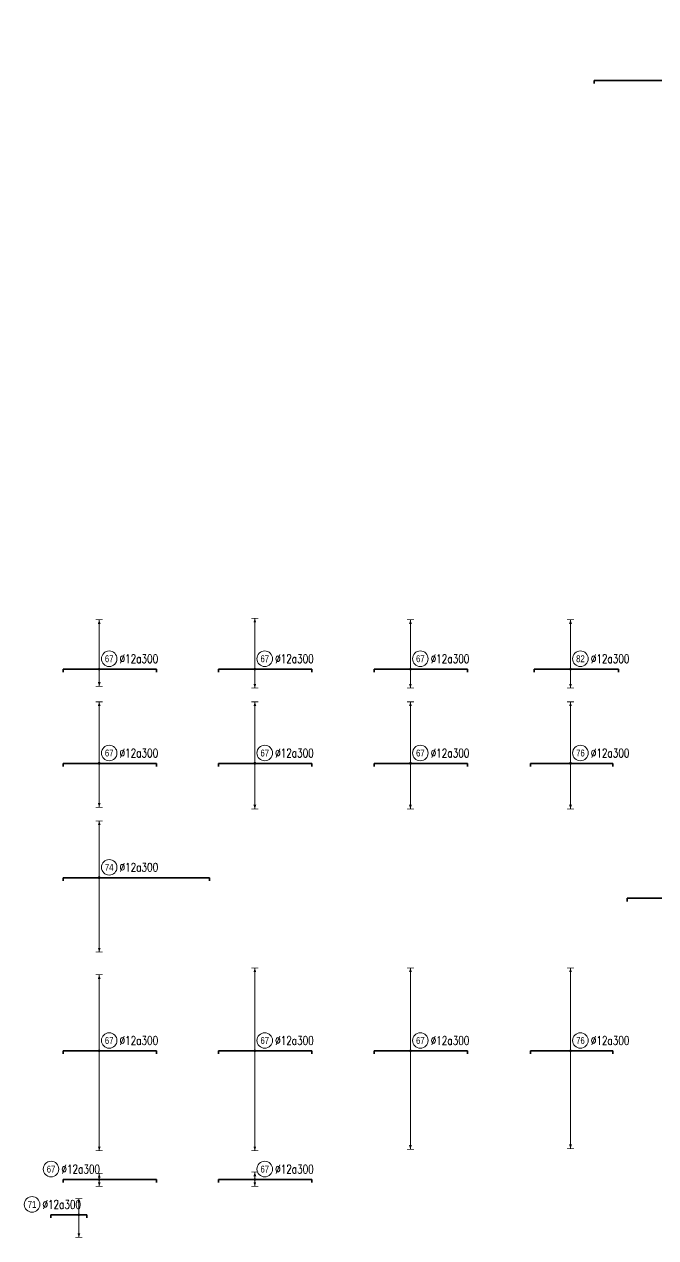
# Model space of a CAD drawing. Header units: millimetres. Extents: x -247377 to 927516, y -864259 to 155594.
# Drawn here: x 53377 to 89904, y -117820 to -47580 of the extents above; entities that cross this region are included whole.
import ezdxf
from ezdxf.enums import TextEntityAlignment as Align

# ---------------------------------------------------------------- set-up
doc = ezdxf.new("R2010")
doc.units = ezdxf.units.MM
doc.header["$MEASUREMENT"] = 0
for name, color, linetype, lineweight in [('NDC_S_DIM', 1, 'Continuous', 15), ('NDC_S_REBAR', 4, 'Continuous', 35), ('NDC_S_VN TEXT', 7, 'Continuous', 20)]:
    doc.layers.add(name, color=color, linetype=linetype, lineweight=lineweight)
doc.styles.add('ARIAL', font='arial.ttf', dxfattribs={"width": 0.8})
doc.styles.add('NDC_EN TXT', font='romans.shx', dxfattribs={"width": 0.8})

# ---------------------------------------------------------------- blocks, each defined once
blk = doc.blocks.new('*U111')
h = blk.add_hatch(color=6)
edge = h.paths.add_edge_path()
edge.add_arc((-5.03, 0), 0.3, 0, 360)
at = {"layer": 'NDC_S_DIM', "color": 8}
for q in [(-5.03, 16.13), (-5.03, -14.87)]:
    blk.add_line((-5.03, 0), q, dxfattribs=at)
for points in [[(-6.03, 16.13, 0.2, 0.2, 0), (-4.03, 16.13, 0, 0, 0)], [(-6.03, -14.87, 0.2, 0.2, 0), (-4.03, -14.87, 0, 0, 0)]]:
    blk.add_lwpolyline(points, format="xyseb", dxfattribs=at)
at = {"layer": 'NDC_S_DIM'}
blk.add_circle((-2.16, 3), 2.25, dxfattribs=at)
at = {"layer": 'NDC_S_DIM', "color": 6}
blk.add_circle((-5.03, 0), 0.3, dxfattribs=at)
at = {"layer": 'NDC_S_DIM', "color": 8}
for points in [[(-5.43, 14.93), (-5.03, 16.13), (-4.63, 14.93)], [(-5.43, -13.67), (-5.03, -14.87), (-4.63, -13.67)]]:
    blk.add_solid(points, dxfattribs=at)
at = {"layer": 'NDC_S_REBAR'}
for p, q in [((0, 0), (-29.11, 0)), ((-29.11, 0), (-29.11, -0.9)), ((0, 0), (12.29, 0)), ((12.29, 0), (12.29, -0.9)), ((-29.11, -0.9), (-29.11, -0.9)), ((12.29, -0.9), (12.29, -0.9))]:
    blk.add_line(p, q, dxfattribs=at)
at = {"layer": 'NDC_S_VN TEXT', "style": 'ARIAL', "width": 0.8}
blk.add_attdef('KHT', text='', height=2, dxfattribs=at).set_placement((-2.16, 3), align=Align.MIDDLE_CENTER)
at = {"layer": 'NDC_S_VN TEXT', "color": 3, "style": 'NDC_EN TXT', "width": 0.75}
blk.add_attdef('DKT', (0.84, 1.75), '', height=2.5, dxfattribs=at)
blk = doc.blocks.new('*U790')
h = blk.add_hatch(color=6)
edge = h.paths.add_edge_path()
edge.add_arc((-5.03, 0), 0.3, 0, 360)
at = {"layer": 'NDC_S_DIM', "color": 8}
for q in [(-5.03, 14.26), (-5.03, -4.98)]:
    blk.add_line((-5.03, 0), q, dxfattribs=at)
for points in [[(-6.03, 14.26, 0.2, 0.2, 0), (-4.03, 14.26, 0, 0, 0)], [(-6.03, -4.98, 0.2, 0.2, 0), (-4.03, -4.98, 0, 0, 0)]]:
    blk.add_lwpolyline(points, format="xyseb", dxfattribs=at)
at = {"layer": 'NDC_S_DIM'}
blk.add_circle((-2.16, 3), 2.25, dxfattribs=at)
at = {"layer": 'NDC_S_DIM', "color": 6}
blk.add_circle((-5.03, 0), 0.3, dxfattribs=at)
at = {"layer": 'NDC_S_DIM', "color": 8}
for points in [[(-5.43, 13.06), (-5.03, 14.26), (-4.63, 13.06)], [(-5.43, -3.78), (-5.03, -4.98), (-4.63, -3.78)]]:
    blk.add_solid(points, dxfattribs=at)
at = {"layer": 'NDC_S_REBAR'}
for p, q in [((0, 0), (-15.51, 0)), ((-15.51, 0), (-15.51, -0.9)), ((0, 0), (11.49, 0)), ((11.49, 0), (11.49, -0.9)), ((-15.51, -0.9), (-15.51, -0.9)), ((11.49, -0.9), (11.49, -0.9))]:
    blk.add_line(p, q, dxfattribs=at)
at = {"layer": 'NDC_S_VN TEXT', "style": 'ARIAL', "width": 0.8}
blk.add_attdef('KHT', text='', height=2, dxfattribs=at).set_placement((-2.16, 3), align=Align.MIDDLE_CENTER)
at = {"layer": 'NDC_S_VN TEXT', "color": 3, "style": 'NDC_EN TXT', "width": 0.75}
blk.add_attdef('DKT', (0.84, 1.75), '', height=2.5, dxfattribs=at)
blk = doc.blocks.new('*U789')
h = blk.add_hatch(color=6)
edge = h.paths.add_edge_path()
edge.add_arc((-5.03, 0), 0.3, 0, 360)
at = {"layer": 'NDC_S_DIM', "color": 8}
for q in [(-5.03, 14.72), (-5.03, -5.48)]:
    blk.add_line((-5.03, 0), q, dxfattribs=at)
for points in [[(-6.03, 14.72, 0.2, 0.2, 0), (-4.03, 14.72, 0, 0, 0)], [(-6.03, -5.48, 0.2, 0.2, 0), (-4.03, -5.48, 0, 0, 0)]]:
    blk.add_lwpolyline(points, format="xyseb", dxfattribs=at)
at = {"layer": 'NDC_S_DIM'}
blk.add_circle((-2.16, 3), 2.25, dxfattribs=at)
at = {"layer": 'NDC_S_DIM', "color": 6}
blk.add_circle((-5.03, 0), 0.3, dxfattribs=at)
at = {"layer": 'NDC_S_DIM', "color": 8}
for points in [[(-5.43, 13.52), (-5.03, 14.72), (-4.63, 13.52)], [(-5.43, -4.28), (-5.03, -5.48), (-4.63, -4.28)]]:
    blk.add_solid(points, dxfattribs=at)
at = {"layer": 'NDC_S_REBAR'}
for p, q in [((0, 0), (-15.51, 0)), ((-15.51, 0), (-15.51, -0.9)), ((0, 0), (11.49, 0)), ((11.49, 0), (11.49, -0.9)), ((-15.51, -0.9), (-15.51, -0.9)), ((11.49, -0.9), (11.49, -0.9))]:
    blk.add_line(p, q, dxfattribs=at)
at = {"layer": 'NDC_S_VN TEXT', "style": 'ARIAL', "width": 0.8}
blk.add_attdef('KHT', text='', height=2, dxfattribs=at).set_placement((-2.16, 3), align=Align.MIDDLE_CENTER)
at = {"layer": 'NDC_S_VN TEXT', "color": 3, "style": 'NDC_EN TXT', "width": 0.75}
blk.add_attdef('DKT', (0.84, 1.75), '', height=2.5, dxfattribs=at)
blk = doc.blocks.new('*U194')
h = blk.add_hatch(color=6)
edge = h.paths.add_edge_path()
edge.add_arc((-5.03, 0), 0.3, 0, 360)
at = {"layer": 'NDC_S_DIM', "color": 8}
for q in [(-5.03, 14.27), (-5.03, -5.48)]:
    blk.add_line((-5.03, 0), q, dxfattribs=at)
for points in [[(-6.03, 14.27, 0.2, 0.2, 0), (-4.03, 14.27, 0, 0, 0)], [(-6.03, -5.48, 0.2, 0.2, 0), (-4.03, -5.48, 0, 0, 0)]]:
    blk.add_lwpolyline(points, format="xyseb", dxfattribs=at)
at = {"layer": 'NDC_S_DIM'}
blk.add_circle((-2.16, 3), 2.25, dxfattribs=at)
at = {"layer": 'NDC_S_DIM', "color": 6}
blk.add_circle((-5.03, 0), 0.3, dxfattribs=at)
at = {"layer": 'NDC_S_DIM', "color": 8}
for points in [[(-5.43, 13.07), (-5.03, 14.27), (-4.63, 13.07)], [(-5.43, -4.28), (-5.03, -5.48), (-4.63, -4.28)]]:
    blk.add_solid(points, dxfattribs=at)
at = {"layer": 'NDC_S_REBAR'}
for p, q in [((0, 0), (-15.51, 0)), ((-15.51, 0), (-15.51, -0.9)), ((0, 0), (11.49, 0)), ((11.49, 0), (11.49, -0.9)), ((-15.51, -0.9), (-15.51, -0.9)), ((11.49, -0.9), (11.49, -0.9))]:
    blk.add_line(p, q, dxfattribs=at)
at = {"layer": 'NDC_S_VN TEXT', "style": 'ARIAL', "width": 0.8}
blk.add_attdef('KHT', text='', height=2, dxfattribs=at).set_placement((-2.16, 3), align=Align.MIDDLE_CENTER)
at = {"layer": 'NDC_S_VN TEXT', "color": 3, "style": 'NDC_EN TXT', "width": 0.75}
blk.add_attdef('DKT', (0.84, 1.75), '', height=2.5, dxfattribs=at)
blk = doc.blocks.new('*U193')
h = blk.add_hatch(color=6)
edge = h.paths.add_edge_path()
edge.add_arc((-5.03, 0), 0.3, 0, 360)
at = {"layer": 'NDC_S_DIM', "color": 8}
for q in [(-5.03, 14.27), (-5.03, -5.48)]:
    blk.add_line((-5.03, 0), q, dxfattribs=at)
for points in [[(-6.03, 14.27, 0.2, 0.2, 0), (-4.03, 14.27, 0, 0, 0)], [(-6.03, -5.48, 0.2, 0.2, 0), (-4.03, -5.48, 0, 0, 0)]]:
    blk.add_lwpolyline(points, format="xyseb", dxfattribs=at)
at = {"layer": 'NDC_S_DIM'}
blk.add_circle((-2.16, 3), 2.25, dxfattribs=at)
at = {"layer": 'NDC_S_DIM', "color": 6}
blk.add_circle((-5.03, 0), 0.3, dxfattribs=at)
at = {"layer": 'NDC_S_DIM', "color": 8}
for points in [[(-5.43, 13.07), (-5.03, 14.27), (-4.63, 13.07)], [(-5.43, -4.28), (-5.03, -5.48), (-4.63, -4.28)]]:
    blk.add_solid(points, dxfattribs=at)
at = {"layer": 'NDC_S_REBAR'}
for p, q in [((0, 0), (-15.51, 0)), ((-15.51, 0), (-15.51, -0.9)), ((0, 0), (8.81, 0)), ((8.81, 0), (8.81, -0.9)), ((-15.51, -0.9), (-15.51, -0.9)), ((8.81, -0.9), (8.81, -0.9))]:
    blk.add_line(p, q, dxfattribs=at)
at = {"layer": 'NDC_S_VN TEXT', "style": 'ARIAL', "width": 0.8}
blk.add_attdef('KHT', text='', height=2, dxfattribs=at).set_placement((-2.16, 3), align=Align.MIDDLE_CENTER)
at = {"layer": 'NDC_S_VN TEXT', "color": 3, "style": 'NDC_EN TXT', "width": 0.75}
blk.add_attdef('DKT', (0.84, 1.75), '', height=2.5, dxfattribs=at)
blk = doc.blocks.new('*U204')
h = blk.add_hatch(color=6)
edge = h.paths.add_edge_path()
edge.add_arc((-5.03, 0), 0.3, 0, 360)
at = {"layer": 'NDC_S_DIM', "color": 8}
for q in [(-5.03, 17.81), (-5.03, -12.69)]:
    blk.add_line((-5.03, 0), q, dxfattribs=at)
for points in [[(-6.03, 17.81, 0.2, 0.2, 0), (-4.03, 17.81, 0, 0, 0)], [(-6.03, -12.69, 0.2, 0.2, 0), (-4.03, -12.69, 0, 0, 0)]]:
    blk.add_lwpolyline(points, format="xyseb", dxfattribs=at)
at = {"layer": 'NDC_S_DIM'}
blk.add_circle((-2.16, 3), 2.25, dxfattribs=at)
at = {"layer": 'NDC_S_DIM', "color": 6}
blk.add_circle((-5.03, 0), 0.3, dxfattribs=at)
at = {"layer": 'NDC_S_DIM', "color": 8}
for points in [[(-5.43, 16.61), (-5.03, 17.81), (-4.63, 16.61)], [(-5.43, -11.49), (-5.03, -12.69), (-4.63, -11.49)]]:
    blk.add_solid(points, dxfattribs=at)
at = {"layer": 'NDC_S_REBAR'}
for p, q in [((0, 0), (-15.51, 0)), ((-15.51, 0), (-15.51, -0.9)), ((0, 0), (11.49, 0)), ((11.49, 0), (11.49, -0.9)), ((-15.51, -0.9), (-15.51, -0.9)), ((11.49, -0.9), (11.49, -0.9))]:
    blk.add_line(p, q, dxfattribs=at)
at = {"layer": 'NDC_S_VN TEXT', "style": 'ARIAL', "width": 0.8}
blk.add_attdef('KHT', text='', height=2, dxfattribs=at).set_placement((-2.16, 3), align=Align.MIDDLE_CENTER)
at = {"layer": 'NDC_S_VN TEXT', "color": 3, "style": 'NDC_EN TXT', "width": 0.75}
blk.add_attdef('DKT', (0.84, 1.75), '', height=2.5, dxfattribs=at)
blk = doc.blocks.new('*U207')
h = blk.add_hatch(color=6)
edge = h.paths.add_edge_path()
edge.add_arc((-5.03, 0), 0.3, 0, 360)
at = {"layer": 'NDC_S_DIM', "color": 8}
for q in [(-5.03, 17.81), (-5.03, -13.18)]:
    blk.add_line((-5.03, 0), q, dxfattribs=at)
for points in [[(-6.03, 17.81, 0.2, 0.2, 0), (-4.03, 17.81, 0, 0, 0)], [(-6.03, -13.18, 0.2, 0.2, 0), (-4.03, -13.18, 0, 0, 0)]]:
    blk.add_lwpolyline(points, format="xyseb", dxfattribs=at)
at = {"layer": 'NDC_S_DIM'}
blk.add_circle((-2.16, 3), 2.25, dxfattribs=at)
at = {"layer": 'NDC_S_DIM', "color": 6}
blk.add_circle((-5.03, 0), 0.3, dxfattribs=at)
at = {"layer": 'NDC_S_DIM', "color": 8}
for points in [[(-5.43, 16.61), (-5.03, 17.81), (-4.63, 16.61)], [(-5.43, -11.98), (-5.03, -13.18), (-4.63, -11.98)]]:
    blk.add_solid(points, dxfattribs=at)
at = {"layer": 'NDC_S_REBAR'}
for p, q in [((0, 0), (-15.51, 0)), ((-15.51, 0), (-15.51, -0.9)), ((0, 0), (11.49, 0)), ((11.49, 0), (11.49, -0.9)), ((-15.51, -0.9), (-15.51, -0.9)), ((11.49, -0.9), (11.49, -0.9))]:
    blk.add_line(p, q, dxfattribs=at)
at = {"layer": 'NDC_S_VN TEXT', "style": 'ARIAL', "width": 0.8}
blk.add_attdef('KHT', text='', height=2, dxfattribs=at).set_placement((-2.16, 3), align=Align.MIDDLE_CENTER)
at = {"layer": 'NDC_S_VN TEXT', "color": 3, "style": 'NDC_EN TXT', "width": 0.75}
blk.add_attdef('DKT', (0.84, 1.75), '', height=2.5, dxfattribs=at)
blk = doc.blocks.new('*U206')
h = blk.add_hatch(color=6)
edge = h.paths.add_edge_path()
edge.add_arc((-5.03, 0), 0.3, 0, 360)
at = {"layer": 'NDC_S_DIM', "color": 8}
for q in [(-5.03, 17.81), (-5.03, -13.19)]:
    blk.add_line((-5.03, 0), q, dxfattribs=at)
for points in [[(-6.03, 17.81, 0.2, 0.2, 0), (-4.03, 17.81, 0, 0, 0)], [(-6.03, -13.19, 0.2, 0.2, 0), (-4.03, -13.19, 0, 0, 0)]]:
    blk.add_lwpolyline(points, format="xyseb", dxfattribs=at)
at = {"layer": 'NDC_S_DIM'}
blk.add_circle((-2.16, 3), 2.25, dxfattribs=at)
at = {"layer": 'NDC_S_DIM', "color": 6}
blk.add_circle((-5.03, 0), 0.3, dxfattribs=at)
at = {"layer": 'NDC_S_DIM', "color": 8}
for points in [[(-5.43, 16.61), (-5.03, 17.81), (-4.63, 16.61)], [(-5.43, -11.99), (-5.03, -13.19), (-4.63, -11.99)]]:
    blk.add_solid(points, dxfattribs=at)
at = {"layer": 'NDC_S_REBAR'}
for p, q in [((0, 0), (-15.51, 0)), ((-15.51, 0), (-15.51, -0.9)), ((0, 0), (11.49, 0)), ((11.49, 0), (11.49, -0.9)), ((-15.51, -0.9), (-15.51, -0.9)), ((11.49, -0.9), (11.49, -0.9))]:
    blk.add_line(p, q, dxfattribs=at)
at = {"layer": 'NDC_S_VN TEXT', "style": 'ARIAL', "width": 0.8}
blk.add_attdef('KHT', text='', height=2, dxfattribs=at).set_placement((-2.16, 3), align=Align.MIDDLE_CENTER)
at = {"layer": 'NDC_S_VN TEXT', "color": 3, "style": 'NDC_EN TXT', "width": 0.75}
blk.add_attdef('DKT', (0.84, 1.75), '', height=2.5, dxfattribs=at)
blk = doc.blocks.new('*U205')
h = blk.add_hatch(color=6)
edge = h.paths.add_edge_path()
edge.add_arc((-5.03, 0), 0.3, 0, 360)
at = {"layer": 'NDC_S_DIM', "color": 8}
for q in [(-5.03, 17.81), (-5.03, -13.19)]:
    blk.add_line((-5.03, 0), q, dxfattribs=at)
for points in [[(-6.03, 17.81, 0.2, 0.2, 0), (-4.03, 17.81, 0, 0, 0)], [(-6.03, -13.19, 0.2, 0.2, 0), (-4.03, -13.19, 0, 0, 0)]]:
    blk.add_lwpolyline(points, format="xyseb", dxfattribs=at)
at = {"layer": 'NDC_S_DIM'}
blk.add_circle((-2.16, 3), 2.25, dxfattribs=at)
at = {"layer": 'NDC_S_DIM', "color": 6}
blk.add_circle((-5.03, 0), 0.3, dxfattribs=at)
at = {"layer": 'NDC_S_DIM', "color": 8}
for points in [[(-5.43, 16.61), (-5.03, 17.81), (-4.63, 16.61)], [(-5.43, -11.99), (-5.03, -13.19), (-4.63, -11.99)]]:
    blk.add_solid(points, dxfattribs=at)
at = {"layer": 'NDC_S_REBAR'}
for p, q in [((0, 0), (-16.56, 0)), ((-16.56, 0), (-16.56, -0.9)), ((0, 0), (7.19, 0)), ((7.19, 0), (7.19, -0.9)), ((-16.56, -0.9), (-16.56, -0.9)), ((7.19, -0.9), (7.19, -0.9))]:
    blk.add_line(p, q, dxfattribs=at)
at = {"layer": 'NDC_S_VN TEXT', "style": 'ARIAL', "width": 0.8}
blk.add_attdef('KHT', text='', height=2, dxfattribs=at).set_placement((-2.16, 3), align=Align.MIDDLE_CENTER)
at = {"layer": 'NDC_S_VN TEXT', "color": 3, "style": 'NDC_EN TXT', "width": 0.75}
blk.add_attdef('DKT', (0.84, 1.75), '', height=2.5, dxfattribs=at)
blk = doc.blocks.new('*U216')
h = blk.add_hatch(color=6)
edge = h.paths.add_edge_path()
edge.add_arc((-5.03, 0), 0.3, 0, 360)
at = {"layer": 'NDC_S_DIM', "color": 8}
for q in [(-5.03, 16.4), (-5.03, -21.52)]:
    blk.add_line((-5.03, 0), q, dxfattribs=at)
for points in [[(-6.03, 16.4, 0.2, 0.2, 0), (-4.03, 16.4, 0, 0, 0)], [(-6.03, -21.52, 0.2, 0.2, 0), (-4.03, -21.52, 0, 0, 0)]]:
    blk.add_lwpolyline(points, format="xyseb", dxfattribs=at)
at = {"layer": 'NDC_S_DIM'}
blk.add_circle((-2.16, 3), 2.25, dxfattribs=at)
at = {"layer": 'NDC_S_DIM', "color": 6}
blk.add_circle((-5.03, 0), 0.3, dxfattribs=at)
at = {"layer": 'NDC_S_DIM', "color": 8}
for points in [[(-5.43, 15.2), (-5.03, 16.4), (-4.63, 15.2)], [(-5.43, -20.32), (-5.03, -21.52), (-4.63, -20.32)]]:
    blk.add_solid(points, dxfattribs=at)
at = {"layer": 'NDC_S_REBAR'}
for p, q in [((0, 0), (-15.51, 0)), ((-15.51, 0), (-15.51, -0.9)), ((0, 0), (26.84, 0)), ((26.84, 0), (26.84, -0.9)), ((-15.51, -0.9), (-15.51, -0.9)), ((26.84, -0.9), (26.84, -0.9))]:
    blk.add_line(p, q, dxfattribs=at)
at = {"layer": 'NDC_S_VN TEXT', "style": 'ARIAL', "width": 0.8}
blk.add_attdef('KHT', text='', height=2, dxfattribs=at).set_placement((-2.16, 3), align=Align.MIDDLE_CENTER)
at = {"layer": 'NDC_S_VN TEXT', "color": 3, "style": 'NDC_EN TXT', "width": 0.75}
blk.add_attdef('DKT', (0.84, 1.75), '', height=2.5, dxfattribs=at)
blk = doc.blocks.new('*U225')
h = blk.add_hatch(color=6)
edge = h.paths.add_edge_path()
edge.add_arc((-5.03, 0), 0.3, 0, 360)
at = {"layer": 'NDC_S_DIM', "color": 8}
for q in [(-5.03, 22.02), (-5.03, -28.88)]:
    blk.add_line((-5.03, 0), q, dxfattribs=at)
for points in [[(-6.03, 22.02, 0.2, 0.2, 0), (-4.03, 22.02, 0, 0, 0)], [(-6.03, -28.88, 0.2, 0.2, 0), (-4.03, -28.88, 0, 0, 0)]]:
    blk.add_lwpolyline(points, format="xyseb", dxfattribs=at)
at = {"layer": 'NDC_S_DIM'}
blk.add_circle((-2.16, 3), 2.25, dxfattribs=at)
at = {"layer": 'NDC_S_DIM', "color": 6}
blk.add_circle((-5.03, 0), 0.3, dxfattribs=at)
at = {"layer": 'NDC_S_DIM', "color": 8}
for points in [[(-5.43, 20.82), (-5.03, 22.02), (-4.63, 20.82)], [(-5.43, -27.68), (-5.03, -28.88), (-4.63, -27.68)]]:
    blk.add_solid(points, dxfattribs=at)
at = {"layer": 'NDC_S_REBAR'}
for p, q in [((0, 0), (-15.51, 0)), ((-15.51, 0), (-15.51, -0.9)), ((0, 0), (11.49, 0)), ((11.49, 0), (11.49, -0.9)), ((-15.51, -0.9), (-15.51, -0.9)), ((11.49, -0.9), (11.49, -0.9))]:
    blk.add_line(p, q, dxfattribs=at)
at = {"layer": 'NDC_S_VN TEXT', "style": 'ARIAL', "width": 0.8}
blk.add_attdef('KHT', text='', height=2, dxfattribs=at).set_placement((-2.16, 3), align=Align.MIDDLE_CENTER)
at = {"layer": 'NDC_S_VN TEXT', "color": 3, "style": 'NDC_EN TXT', "width": 0.75}
blk.add_attdef('DKT', (0.84, 1.75), '', height=2.5, dxfattribs=at)
blk = doc.blocks.new('*U226')
h = blk.add_hatch(color=6)
edge = h.paths.add_edge_path()
edge.add_arc((-5.03, 0), 0.3, 0, 360)
at = {"layer": 'NDC_S_DIM', "color": 8}
for q in [(-5.03, 24.02), (-5.03, -28.88)]:
    blk.add_line((-5.03, 0), q, dxfattribs=at)
for points in [[(-6.03, 24.02, 0.2, 0.2, 0), (-4.03, 24.02, 0, 0, 0)], [(-6.03, -28.88, 0.2, 0.2, 0), (-4.03, -28.88, 0, 0, 0)]]:
    blk.add_lwpolyline(points, format="xyseb", dxfattribs=at)
at = {"layer": 'NDC_S_DIM'}
blk.add_circle((-2.16, 3), 2.25, dxfattribs=at)
at = {"layer": 'NDC_S_DIM', "color": 6}
blk.add_circle((-5.03, 0), 0.3, dxfattribs=at)
at = {"layer": 'NDC_S_DIM', "color": 8}
for points in [[(-5.43, 22.82), (-5.03, 24.02), (-4.63, 22.82)], [(-5.43, -27.68), (-5.03, -28.88), (-4.63, -27.68)]]:
    blk.add_solid(points, dxfattribs=at)
at = {"layer": 'NDC_S_REBAR'}
for p, q in [((0, 0), (-15.51, 0)), ((-15.51, 0), (-15.51, -0.9)), ((0, 0), (11.49, 0)), ((11.49, 0), (11.49, -0.9)), ((-15.51, -0.9), (-15.51, -0.9)), ((11.49, -0.9), (11.49, -0.9))]:
    blk.add_line(p, q, dxfattribs=at)
at = {"layer": 'NDC_S_VN TEXT', "style": 'ARIAL', "width": 0.8}
blk.add_attdef('KHT', text='', height=2, dxfattribs=at).set_placement((-2.16, 3), align=Align.MIDDLE_CENTER)
at = {"layer": 'NDC_S_VN TEXT', "color": 3, "style": 'NDC_EN TXT', "width": 0.75}
blk.add_attdef('DKT', (0.84, 1.75), '', height=2.5, dxfattribs=at)
blk = doc.blocks.new('*U227')
h = blk.add_hatch(color=6)
edge = h.paths.add_edge_path()
edge.add_arc((-5.03, 0), 0.3, 0, 360)
at = {"layer": 'NDC_S_DIM', "color": 8}
for q in [(-5.03, 24.02), (-5.03, -28.48)]:
    blk.add_line((-5.03, 0), q, dxfattribs=at)
for points in [[(-6.03, 24.02, 0.2, 0.2, 0), (-4.03, 24.02, 0, 0, 0)], [(-6.03, -28.48, 0.2, 0.2, 0), (-4.03, -28.48, 0, 0, 0)]]:
    blk.add_lwpolyline(points, format="xyseb", dxfattribs=at)
at = {"layer": 'NDC_S_DIM'}
blk.add_circle((-2.16, 3), 2.25, dxfattribs=at)
at = {"layer": 'NDC_S_DIM', "color": 6}
blk.add_circle((-5.03, 0), 0.3, dxfattribs=at)
at = {"layer": 'NDC_S_DIM', "color": 8}
for points in [[(-5.43, 22.82), (-5.03, 24.02), (-4.63, 22.82)], [(-5.43, -27.28), (-5.03, -28.48), (-4.63, -27.28)]]:
    blk.add_solid(points, dxfattribs=at)
at = {"layer": 'NDC_S_REBAR'}
for p, q in [((0, 0), (-15.51, 0)), ((-15.51, 0), (-15.51, -0.9)), ((0, 0), (11.49, 0)), ((11.49, 0), (11.49, -0.9)), ((-15.51, -0.9), (-15.51, -0.9)), ((11.49, -0.9), (11.49, -0.9))]:
    blk.add_line(p, q, dxfattribs=at)
at = {"layer": 'NDC_S_VN TEXT', "style": 'ARIAL', "width": 0.8}
blk.add_attdef('KHT', text='', height=2, dxfattribs=at).set_placement((-2.16, 3), align=Align.MIDDLE_CENTER)
at = {"layer": 'NDC_S_VN TEXT', "color": 3, "style": 'NDC_EN TXT', "width": 0.75}
blk.add_attdef('DKT', (0.84, 1.75), '', height=2.5, dxfattribs=at)
blk = doc.blocks.new('*U228')
h = blk.add_hatch(color=6)
edge = h.paths.add_edge_path()
edge.add_arc((-5.03, 0), 0.3, 0, 360)
at = {"layer": 'NDC_S_DIM', "color": 8}
for q in [(-5.03, 24.02), (-5.03, -28.28)]:
    blk.add_line((-5.03, 0), q, dxfattribs=at)
for points in [[(-6.03, 24.02, 0.2, 0.2, 0), (-4.03, 24.02, 0, 0, 0)], [(-6.03, -28.28, 0.2, 0.2, 0), (-4.03, -28.28, 0, 0, 0)]]:
    blk.add_lwpolyline(points, format="xyseb", dxfattribs=at)
at = {"layer": 'NDC_S_DIM'}
blk.add_circle((-2.16, 3), 2.25, dxfattribs=at)
at = {"layer": 'NDC_S_DIM', "color": 6}
blk.add_circle((-5.03, 0), 0.3, dxfattribs=at)
at = {"layer": 'NDC_S_DIM', "color": 8}
for points in [[(-5.43, 22.82), (-5.03, 24.02), (-4.63, 22.82)], [(-5.43, -27.08), (-5.03, -28.28), (-4.63, -27.08)]]:
    blk.add_solid(points, dxfattribs=at)
at = {"layer": 'NDC_S_REBAR'}
for p, q in [((0, 0), (-16.56, 0)), ((-16.56, 0), (-16.56, -0.9)), ((0, 0), (7.19, 0)), ((7.19, 0), (7.19, -0.9)), ((-16.56, -0.9), (-16.56, -0.9)), ((7.19, -0.9), (7.19, -0.9))]:
    blk.add_line(p, q, dxfattribs=at)
at = {"layer": 'NDC_S_VN TEXT', "style": 'ARIAL', "width": 0.8}
blk.add_attdef('KHT', text='', height=2, dxfattribs=at).set_placement((-2.16, 3), align=Align.MIDDLE_CENTER)
at = {"layer": 'NDC_S_VN TEXT', "color": 3, "style": 'NDC_EN TXT', "width": 0.75}
blk.add_attdef('DKT', (0.84, 1.75), '', height=2.5, dxfattribs=at)
blk = doc.blocks.new('*U231')
h = blk.add_hatch(color=6)
edge = h.paths.add_edge_path()
edge.add_arc((-5.03, 0), 0.3, 0, 360)
at = {"layer": 'NDC_S_DIM', "color": 8}
for q in [(-5.03, 21.87), (-5.03, -16.13)]:
    blk.add_line((-5.03, 0), q, dxfattribs=at)
for points in [[(-6.03, 21.87, 0.2, 0.2, 0), (-4.03, 21.87, 0, 0, 0)], [(-6.03, -16.13, 0.2, 0.2, 0), (-4.03, -16.13, 0, 0, 0)]]:
    blk.add_lwpolyline(points, format="xyseb", dxfattribs=at)
at = {"layer": 'NDC_S_DIM'}
blk.add_circle((-2.16, 3), 2.25, dxfattribs=at)
at = {"layer": 'NDC_S_DIM', "color": 6}
blk.add_circle((-5.03, 0), 0.3, dxfattribs=at)
at = {"layer": 'NDC_S_DIM', "color": 8}
for points in [[(-5.43, 20.67), (-5.03, 21.87), (-4.63, 20.67)], [(-5.43, -14.93), (-5.03, -16.13), (-4.63, -14.93)]]:
    blk.add_solid(points, dxfattribs=at)
at = {"layer": 'NDC_S_REBAR'}
for p, q in [((0, 0), (-28.16, 0)), ((-28.16, 0), (-28.16, -0.9)), ((0, 0), (7.19, 0)), ((7.19, 0), (7.19, -0.9)), ((-28.16, -0.9), (-28.16, -0.9)), ((7.19, -0.9), (7.19, -0.9))]:
    blk.add_line(p, q, dxfattribs=at)
at = {"layer": 'NDC_S_VN TEXT', "style": 'ARIAL', "width": 0.8}
blk.add_attdef('KHT', text='', height=2, dxfattribs=at).set_placement((-2.16, 3), align=Align.MIDDLE_CENTER)
at = {"layer": 'NDC_S_VN TEXT', "color": 3, "style": 'NDC_EN TXT', "width": 0.75}
blk.add_attdef('DKT', (0.84, 1.75), '', height=2.5, dxfattribs=at)
blk = doc.blocks.new('*U242')
h = blk.add_hatch(color=6)
edge = h.paths.add_edge_path()
edge.add_arc((-5.03, 0), 0.3, 0, 360)
at = {"layer": 'NDC_S_DIM', "color": 8}
for q in [(-5.03, 1.74), (-5.03, -2)]:
    blk.add_line((-5.03, 0), q, dxfattribs=at)
for points in [[(-6.03, 1.74, 0.2, 0.2, 0), (-4.03, 1.74, 0, 0, 0)], [(-6.03, -2, 0.2, 0.2, 0), (-4.03, -2, 0, 0, 0)]]:
    blk.add_lwpolyline(points, format="xyseb", dxfattribs=at)
at = {"layer": 'NDC_S_DIM'}
blk.add_circle((-18.98, 3), 2.25, dxfattribs=at)
at = {"layer": 'NDC_S_DIM', "color": 6}
blk.add_circle((-5.03, 0), 0.3, dxfattribs=at)
at = {"layer": 'NDC_S_DIM', "color": 8}
for points in [[(-5.43, 0.54), (-5.03, 1.74), (-4.63, 0.54)], [(-5.43, -0.8), (-5.03, -2), (-4.63, -0.8)]]:
    blk.add_solid(points, dxfattribs=at)
at = {"layer": 'NDC_S_REBAR'}
for p, q in [((0, 0), (-15.51, 0)), ((-15.51, 0), (-15.51, -0.9)), ((0, 0), (11.49, 0)), ((11.49, 0), (11.49, -0.9)), ((-15.51, -0.9), (-15.51, -0.9)), ((11.49, -0.9), (11.49, -0.9))]:
    blk.add_line(p, q, dxfattribs=at)
at = {"layer": 'NDC_S_VN TEXT', "style": 'ARIAL', "width": 0.8}
blk.add_attdef('KHT', text='', height=2, dxfattribs=at).set_placement((-18.98, 3), align=Align.MIDDLE_CENTER)
at = {"layer": 'NDC_S_VN TEXT', "color": 3, "style": 'NDC_EN TXT', "width": 0.75}
blk.add_attdef('DKT', (-15.98, 1.75), '', height=2.5, dxfattribs=at)
blk = doc.blocks.new('*U243')
h = blk.add_hatch(color=6)
edge = h.paths.add_edge_path()
edge.add_arc((-5.03, 0), 0.3, 0, 360)
at = {"layer": 'NDC_S_DIM', "color": 8}
for q in [(-5.03, 2.14), (-5.03, -2.01)]:
    blk.add_line((-5.03, 0), q, dxfattribs=at)
for points in [[(-6.03, 2.14, 0.2, 0.2, 0), (-4.03, 2.14, 0, 0, 0)], [(-6.03, -2.01, 0.2, 0.2, 0), (-4.03, -2.01, 0, 0, 0)]]:
    blk.add_lwpolyline(points, format="xyseb", dxfattribs=at)
at = {"layer": 'NDC_S_DIM'}
blk.add_circle((-2.16, 3), 2.25, dxfattribs=at)
at = {"layer": 'NDC_S_DIM', "color": 6}
blk.add_circle((-5.03, 0), 0.3, dxfattribs=at)
at = {"layer": 'NDC_S_DIM', "color": 8}
for points in [[(-5.43, 0.94), (-5.03, 2.14), (-4.63, 0.94)], [(-5.43, -0.81), (-5.03, -2.01), (-4.63, -0.81)]]:
    blk.add_solid(points, dxfattribs=at)
at = {"layer": 'NDC_S_REBAR'}
for p, q in [((0, 0), (-15.51, 0)), ((-15.51, 0), (-15.51, -0.9)), ((0, 0), (11.49, 0)), ((11.49, 0), (11.49, -0.9)), ((-15.51, -0.9), (-15.51, -0.9)), ((11.49, -0.9), (11.49, -0.9))]:
    blk.add_line(p, q, dxfattribs=at)
at = {"layer": 'NDC_S_VN TEXT', "style": 'ARIAL', "width": 0.8}
blk.add_attdef('KHT', text='', height=2, dxfattribs=at).set_placement((-2.16, 3), align=Align.MIDDLE_CENTER)
at = {"layer": 'NDC_S_VN TEXT', "color": 3, "style": 'NDC_EN TXT', "width": 0.75}
blk.add_attdef('DKT', (0.84, 1.75), '', height=2.5, dxfattribs=at)
blk = doc.blocks.new('*U245')
h = blk.add_hatch(color=6)
edge = h.paths.add_edge_path()
edge.add_arc((-1.26, 0), 0.3, 0, 360)
at = {"layer": 'NDC_S_DIM', "color": 8}
for q in [(-1.26, 4.71), (-1.26, -6.54)]:
    blk.add_line((-1.26, 0), q, dxfattribs=at)
for points in [[(-2.26, 4.71, 0.2, 0.2, 0), (-0.26, 4.71, 0, 0, 0)], [(-2.26, -6.54, 0.2, 0.2, 0), (-0.26, -6.54, 0, 0, 0)]]:
    blk.add_lwpolyline(points, format="xyseb", dxfattribs=at)
at = {"layer": 'NDC_S_DIM'}
blk.add_circle((-14.8, 3), 2.25, dxfattribs=at)
at = {"layer": 'NDC_S_DIM', "color": 6}
blk.add_circle((-1.26, 0), 0.3, dxfattribs=at)
at = {"layer": 'NDC_S_DIM', "color": 8}
for points in [[(-1.66, 3.51), (-1.26, 4.71), (-0.86, 3.51)], [(-1.66, -5.34), (-1.26, -6.54), (-0.86, -5.34)]]:
    blk.add_solid(points, dxfattribs=at)
at = {"layer": 'NDC_S_REBAR'}
for p, q in [((0, 0), (-9.34, 0)), ((-9.34, 0), (-9.34, -0.9)), ((0, 0), (1.01, 0)), ((1.01, 0), (1.01, -0.9)), ((-9.34, -0.9), (-9.34, -0.9)), ((1.01, -0.9), (1.01, -0.9))]:
    blk.add_line(p, q, dxfattribs=at)
at = {"layer": 'NDC_S_VN TEXT', "style": 'ARIAL', "width": 0.8}
blk.add_attdef('KHT', text='', height=2, dxfattribs=at).set_placement((-14.8, 3), align=Align.MIDDLE_CENTER)
at = {"layer": 'NDC_S_VN TEXT', "color": 3, "style": 'NDC_EN TXT', "width": 0.75}
blk.add_attdef('DKT', (-11.8, 1.75), '', height=2.5, dxfattribs=at)

msp = doc.modelspace()

# ---------------------------------------------------------------- block references
at = {"xscale": 200, "yscale": 200, "zscale": 200}
for name, p, values in [('*U111', (92165.3, -50826.7), {'KHT': '95', 'DKT': '%%c12a300'}), ('*U790', (58720.2, -84904.5), {'KHT': '67', 'DKT': '%%c12a300'}), ('*U789', (67720.2, -84904.5), {'KHT': '67', 'DKT': '%%c12a300'}), ('*U194', (76720.2, -84904.5), {'KHT': '67', 'DKT': '%%c12a300'}), ('*U193', (85980.1, -84904.5), {'KHT': '82', 'DKT': '%%c12a300'}), ('*U204', (58720.2, -90362.7), {'KHT': '67', 'DKT': '%%c12a300'}), ('*U207', (67720.2, -90362.7), {'KHT': '67', 'DKT': '%%c12a300'}), ('*U206', (76720.2, -90362.7), {'KHT': '67', 'DKT': '%%c12a300'}), ('*U205', (85980.1, -90362.7), {'KHT': '76', 'DKT': '%%c12a300'}), ('*U216', (58720.2, -96979.1), {'KHT': '74', 'DKT': '%%c12a300'}), ('*U231', (93880.1, -98173.9), {'KHT': '81', 'DKT': '%%c12a300'}), ('*U226', (67720.2, -107003.4), {'KHT': '67', 'DKT': '%%c12a300'}), ('*U227', (76720.2, -107003.4), {'KHT': '67', 'DKT': '%%c12a300'}), ('*U228', (85980.1, -107003.4), {'KHT': '76', 'DKT': '%%c12a300'}), ('*U225', (58720.2, -107003.4), {'KHT': '67', 'DKT': '%%c12a300'}), ('*U242', (58720.2, -114447.6), {'KHT': '67', 'DKT': '%%c12a300'}), ('*U243', (67720.2, -114447.6), {'KHT': '67', 'DKT': '%%c12a300'}), ('*U245', (56787.1, -116492.9), {'KHT': '71', 'DKT': '%%c12a300'})]:
    msp.add_blockref(name, p, dxfattribs=at).add_auto_attribs(values)

doc.saveas('drawing.dxf')
